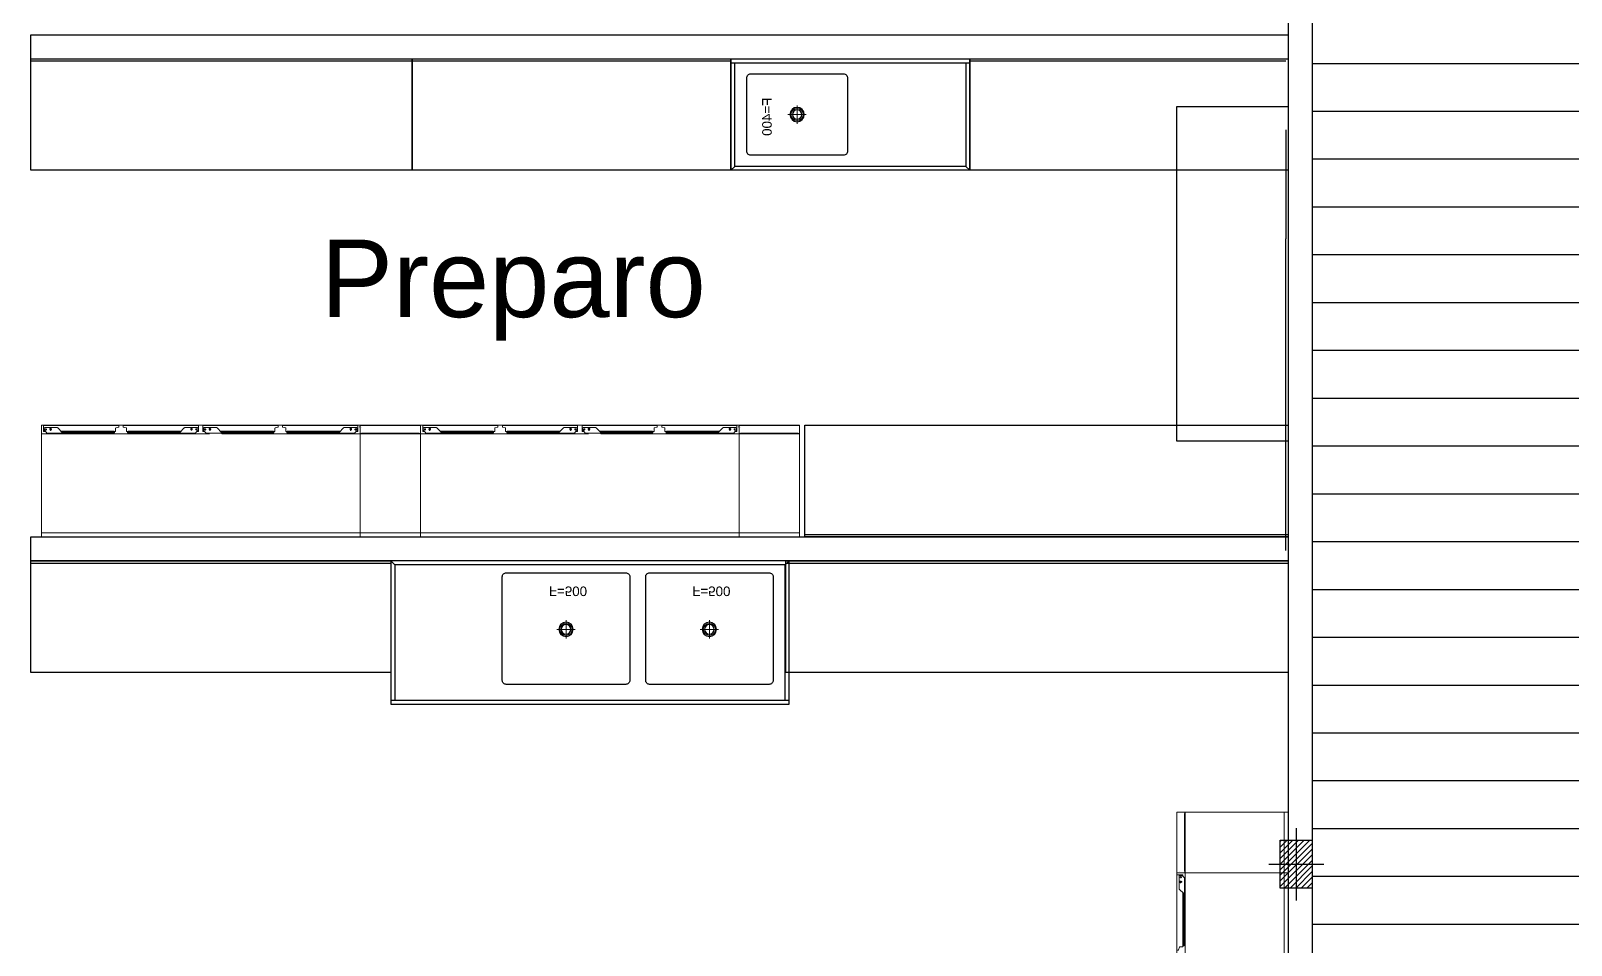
# Model space of a CAD drawing. Extents: x 306 to 2240, y 18 to 779.
# Drawn here: x 681.88 to 691.55, y 336.47 to 342.2 of the extents above; entities that cross this region are included whole.
import ezdxf

# ---------------------------------------------------------------- set-up
doc = ezdxf.new("R2010")
doc.units = 0
doc.header["$MEASUREMENT"] = 0
doc.linetypes.add('HIDDEN', pattern=[9.525, 6.35, -3.175])
for name, color, linetype in [('9-LAYOUT', 8, 'Continuous'), ('Estructura Textura', 1, 'Continuous'), ('MAMPOSTERIA', 6, 'Continuous'), ('Nombre de locales', 3, 'Continuous'), ('PILARES SUBSUELO', 6, 'Continuous'), ('Piso', 1, 'Continuous')]:
    doc.layers.add(name, color=color, linetype=linetype)
doc.styles.add('arial', font='arial.ttf')
doc.styles.add('RX', font='arial.ttf')

# ---------------------------------------------------------------- blocks, each defined once
blk = doc.blocks.new('11')
at = {"layer": '9-LAYOUT', "linetype": 'Continuous', "lineweight": 15}
for p, q in [((152806.5, -39121.8, -25.1), (152160.9, -39121.8, -25.1)), ((152160.9, -41501.8, -25.1), (152160.9, -39121.8, -25.1)), ((152185.9, -41501.8, -25.1), (152185.9, -39121.8, -25.1)), ((152860.9, -39121.8, -25.1), (152811.3, -39121.8, -25.1)), ((152859.5, -39121.8, -25.1), (152859.5, -39500, -25.1)), ((152860.9, -41501.8, -25.1), (152860.9, -39121.8, -25.1)), ((152859.5, -39264.4, -25.1), (152860.4, -39264.4, -25.1)), ((152860.4, -39266.4, -25.1), (152859.5, -39266.4, -25.1)), ((152859.5, -39357.3, -25.1), (152860.4, -39357.3, -25.1)), ((152860.4, -39266.4, -25.1), (152860.4, -39264.4, -25.1)), ((152860.9, -39266.4, -25.1), (152860.4, -39266.4, -25.1)), ((152860.4, -39357.3, -25.1), (152860.4, -39266.4, -25.1)), ((152860.9, -39357.3, -25.1), (152860.4, -39357.3, -25.1)), ((152860.4, -39359.3, -25.1), (152860.4, -39357.3, -25.1)), ((152860.9, -39264.9, -25.1), (152860.9, -39266.4, -25.1)), ((152860.9, -39266.4, -25.1), (152860.9, -39357.3, -25.1)), ((152860.9, -39357.3, -25.1), (152860.9, -39358.8, -25.1)), ((152860.4, -39359.3, -25.1), (152859.5, -39359.3, -25.1)), ((152811.3, -39501.8, -25.1), (152857.7, -39501.8, -25.1)), ((152845.7, -39492.7, -25.1), (152845.7, -39492.8, -25.1)), ((152846.9, -39502.3, -25.1), (152846.9, -39502.3, -25.1)), ((152846.9, -39502.3, -25.1), (152856.4, -39502.3, -25.1)), ((152856.4, -39502.3, -25.1), (152846.9, -39502.3, -25.1)), ((152856.2, -39502.8, -25.1), (152847.2, -39502.8, -25.1)), ((152854.2, -39503.1, -25.1), (152849.2, -39503.1, -25.1)), ((152856.4, -39502.3, -25.1), (152856.4, -39502.3, -25.1)), ((152857.7, -39501.8, -25.1), (152858.5, -39501.8, -25.1)), ((152859.5, -39500.8, -25.1), (152859.5, -39500, -25.1)), ((152808.3, -40501.8, -25.1), (152808.3, -40450.3, -25.1)), ((152808.3, -41501.8, -25.1), (152808.3, -41450.3, -25.1)), ((152160.9, -41501.8, -25.1), (152860.9, -41501.8, -25.1))]:
    blk.add_line(p, q, dxfattribs=at)
at = {"layer": '9-LAYOUT', "linetype": 'HIDDEN', "lineweight": 15, "ltscale": 150}
for p, q in [((152807.3, -39121.8, -25.1), (152806.5, -39121.8, -25.1)), ((152808.3, -39123.6, -25.1), (152808.3, -39122.8, -25.1)), ((152808.3, -39500, -25.1), (152808.3, -39123.6, -25.1)), ((152809.5, -39132.3, -25.1), (152808.3, -39132.3, -25.1)), ((152808.3, -39139.3, -25.1), (152809.5, -39139.3, -25.1)), ((152808.3, -39141.6, -25.1), (152808.5, -39141.6, -25.1)), ((152809.5, -39143.1, -25.1), (152808.3, -39143.1, -25.1)), ((152809.5, -39143.3, -25.1), (152808.3, -39143.3, -25.1)), ((152808.3, -39144.8, -25.1), (152809.5, -39144.8, -25.1)), ((152808.3, -39146.2, -25.1), (152810.5, -39146.2, -25.1)), ((152808.3, -39153.8, -25.1), (152810.5, -39153.8, -25.1)), ((152808.3, -39163.8, -25.1), (152810.5, -39163.8, -25.1)), ((152808.5, -39140.8, -25.1), (152808.5, -39141.6, -25.1)), ((152809.5, -39140.8, -25.1), (152808.5, -39140.8, -25.1)), ((152809.5, -39141.6, -25.1), (152808.5, -39141.6, -25.1)), ((152809.5, -39122.8, -25.1), (152810.3, -39122.8, -25.1)), ((152809.5, -39122.8, -25.1), (152809.5, -39123.6, -25.1)), ((152809.5, -39123.6, -25.1), (152810.3, -39123.6, -25.1)), ((152809.5, -39123.6, -25.1), (152809.5, -39143.8, -25.1)), ((152809.5, -39143.8, -25.1), (152810.3, -39143.8, -25.1)), ((152809.5, -39145.8, -25.1), (152809.5, -39143.8, -25.1)), ((152810.3, -39145.8, -25.1), (152809.5, -39145.8, -25.1)), ((152810.3, -39122.8, -25.1), (152810.3, -39123.6, -25.1)), ((152810.3, -39123.6, -25.1), (152810.3, -39143.8, -25.1)), ((152810.5, -39133.4, -25.1), (152810.3, -39133.4, -25.1)), ((152810.3, -39138.2, -25.1), (152810.5, -39138.2, -25.1)), ((152810.5, -39140.8, -25.1), (152810.3, -39140.8, -25.1)), ((152810.5, -39141.6, -25.1), (152810.3, -39141.6, -25.1)), ((152810.3, -39143.1, -25.1), (152810.5, -39143.1, -25.1)), ((152810.5, -39143.3, -25.1), (152810.3, -39143.3, -25.1)), ((152810.3, -39143.8, -25.1), (152810.3, -39145.8, -25.1)), ((152810.3, -39144.8, -25.1), (152810.5, -39144.8, -25.1)), ((152810.5, -39122.6, -25.1), (152810.5, -39121.8, -25.1)), ((152811.3, -39121.8, -25.1), (152810.5, -39121.8, -25.1)), ((152811.3, -39122.6, -25.1), (152810.5, -39122.6, -25.1)), ((152810.5, -39123.6, -25.1), (152810.5, -39129.8, -25.1)), ((152810.5, -39492.7, -25.1), (152810.5, -39130.9, -25.1)), ((152810.5, -39130.9, -25.1), (152811.5, -39130.9, -25.1)), ((152811.5, -39130.9, -25.1), (152811.5, -39492.7, -25.1)), ((152810.5, -39174.8, -25.1), (152808.3, -39174.8, -25.1)), ((152810.5, -39236.8, -25.1), (152808.3, -39236.8, -25.1)), ((152808.8, -39222.1, -25.1), (152808.7, -39222.1, -25.1)), ((152808.7, -39222.1, -25.1), (152808.7, -39231.6, -25.1)), ((152808.7, -39231.6, -25.1), (152808.8, -39231.6, -25.1)), ((152808.8, -39242.1, -25.1), (152808.7, -39242.1, -25.1)), ((152808.7, -39242.1, -25.1), (152808.7, -39251.6, -25.1)), ((152808.7, -39251.6, -25.1), (152808.8, -39251.6, -25.1)), ((152808.8, -39231.6, -25.1), (152808.8, -39222.1, -25.1)), ((152808.8, -39251.6, -25.1), (152808.8, -39242.1, -25.1)), ((152809.2, -39222.4, -25.1), (152809.2, -39231.3, -25.1)), ((152809.2, -39242.4, -25.1), (152809.2, -39251.3, -25.1)), ((152809.6, -39224.3, -25.1), (152809.6, -39229.3, -25.1)), ((152809.6, -39244.3, -25.1), (152809.6, -39249.3, -25.1)), ((152808.3, -39386.9, -25.1), (152810.5, -39386.9, -25.1)), ((152810.5, -39448.8, -25.1), (152808.3, -39448.8, -25.1)), ((152808.8, -39372.1, -25.1), (152808.7, -39372.1, -25.1)), ((152808.7, -39372.1, -25.1), (152808.7, -39381.6, -25.1)), ((152808.7, -39381.6, -25.1), (152808.8, -39381.6, -25.1)), ((152808.8, -39392.1, -25.1), (152808.7, -39392.1, -25.1)), ((152808.7, -39392.1, -25.1), (152808.7, -39401.6, -25.1)), ((152808.7, -39401.6, -25.1), (152808.8, -39401.6, -25.1)), ((152808.8, -39381.6, -25.1), (152808.8, -39372.1, -25.1)), ((152808.8, -39401.6, -25.1), (152808.8, -39392.1, -25.1)), ((152809.2, -39372.4, -25.1), (152809.2, -39381.3, -25.1)), ((152809.2, -39392.4, -25.1), (152809.2, -39401.3, -25.1)), ((152809.6, -39374.3, -25.1), (152809.6, -39379.3, -25.1)), ((152809.6, -39394.3, -25.1), (152809.6, -39399.3, -25.1)), ((152807, -39501.8, -25.1), (152162.7, -39501.8, -25.1)), ((152807, -39501.8, -25.1), (152807.5, -39501.8, -25.1)), ((152808.3, -39459.8, -25.1), (152810.5, -39459.8, -25.1)), ((152809.4, -39463.9, -25.1), (152808.3, -39463.9, -25.1)), ((152808.3, -39471.8, -25.1), (152809.4, -39471.8, -25.1)), ((152808.3, -39477.4, -25.1), (152810.5, -39477.4, -25.1)), ((152808.3, -39478.8, -25.1), (152809.5, -39478.8, -25.1)), ((152809.5, -39480.3, -25.1), (152808.3, -39480.3, -25.1)), ((152808.3, -39480.5, -25.1), (152809.5, -39480.5, -25.1)), ((152808.5, -39482, -25.1), (152808.3, -39482, -25.1)), ((152809.5, -39484.3, -25.1), (152808.3, -39484.3, -25.1)), ((152808.3, -39491.3, -25.1), (152809.5, -39491.3, -25.1)), ((152808.3, -39500.8, -25.1), (152808.3, -39500, -25.1)), ((152808.3, -39502.6, -25.1), (152808.3, -39503.2, -25.1)), ((152808.3, -39503.2, -25.1), (152808.3, -40053.2, -25.1)), ((152808.3, -39533.8, -25.1), (152811.9, -39533.8, -25.1)), ((152808.5, -39482.8, -25.1), (152808.5, -39482, -25.1)), ((152808.5, -39482, -25.1), (152809.5, -39482, -25.1)), ((152808.5, -39482.8, -25.1), (152809.5, -39482.8, -25.1)), ((152810.5, -39463.8, -25.1), (152809.4, -39463.9, -25.1)), ((152809.4, -39471.8, -25.1), (152809.4, -39463.9, -25.1)), ((152809.4, -39471.8, -25.1), (152810.5, -39471.8, -25.1)), ((152809.5, -39477.8, -25.1), (152810.3, -39477.8, -25.1)), ((152809.5, -39479.8, -25.1), (152809.5, -39477.8, -25.1)), ((152809.5, -39479.8, -25.1), (152809.5, -39500, -25.1)), ((152810.3, -39479.8, -25.1), (152809.5, -39479.8, -25.1)), ((152810.3, -39500, -25.1), (152809.5, -39500, -25.1)), ((152809.5, -39500, -25.1), (152809.5, -39500.8, -25.1)), ((152810.3, -39500.8, -25.1), (152809.5, -39500.8, -25.1)), ((152810.3, -39477.8, -25.1), (152810.3, -39479.8, -25.1)), ((152810.3, -39478.8, -25.1), (152810.5, -39478.8, -25.1)), ((152810.3, -39479.8, -25.1), (152810.3, -39500, -25.1)), ((152810.5, -39480.3, -25.1), (152810.3, -39480.3, -25.1)), ((152810.3, -39480.5, -25.1), (152810.5, -39480.5, -25.1)), ((152810.3, -39482, -25.1), (152810.5, -39482, -25.1)), ((152810.3, -39482.8, -25.1), (152810.5, -39482.8, -25.1)), ((152810.5, -39485.4, -25.1), (152810.3, -39485.4, -25.1)), ((152810.3, -39490.2, -25.1), (152810.5, -39490.2, -25.1)), ((152810.3, -39500, -25.1), (152810.3, -39500.8, -25.1)), ((152811.5, -39492.7, -25.1), (152810.5, -39492.7, -25.1)), ((152810.5, -39493.8, -25.1), (152810.5, -39500, -25.1)), ((152810.5, -39501.8, -25.1), (152810.5, -39501, -25.1)), ((152810.5, -39501, -25.1), (152811.3, -39501, -25.1)), ((152810.5, -39501.8, -25.1), (152811.3, -39501.8, -25.1)), ((152811.9, -39533.8, -25.1), (152811.9, -39634.3, -25.1)), ((152811.9, -39533.8, -25.1), (152813.1, -39533.8, -25.1)), ((152815.2, -39532.9, -25.1), (152827.8, -39520.3, -25.1)), ((152822.5, -39525.6, -25.1), (152822.5, -39515.8, -25.1)), ((152822.5, -39515.8, -25.1), (152823.6, -39515.8, -25.1)), ((152822.5, -39516.7, -25.1), (152822.5, -39516.5, -25.1)), ((152822.5, -39516.9, -25.1), (152822.5, -39516.7, -25.1)), ((152858.7, -39515.8, -25.1), (152823.6, -39515.8, -25.1)), ((152831.4, -39518.8, -25.1), (152841.3, -39518.8, -25.1)), ((152846.3, -39523.8, -25.1), (152846.3, -39601.2, -25.1)), ((152858.7, -39515.8, -25.1), (152858.9, -39515.9, -25.1)), ((152859.5, -39516.6, -25.1), (152859.5, -39516.9, -25.1)), ((152859.5, -39987, -25.1), (152859.5, -39516.9, -25.1)), ((152811.9, -39634.3, -25.1), (152808.3, -39634.3, -25.1)), ((152808.3, -39957.8, -25.1), (152808.3, -39634.3, -25.1)), ((152808.9, -39958.6, -25.1), (152808.9, -39634.3, -25.1)), ((152809.3, -39958.8, -25.1), (152809.3, -39634.3, -25.1)), ((152811.2, -39958.8, -25.1), (152811.2, -39634.3, -25.1)), ((152811.9, -39634.3, -25.1), (152813.2, -39634.3, -25.1)), ((152812.2, -39957.8, -25.1), (152812.2, -39634.3, -25.1)), ((152812.5, -39953.4, -25.1), (152812.5, -39634.3, -25.1)), ((152813.6, -39634.3, -25.1), (152813.6, -39959.1, -25.1)), ((152816.7, -39960.4, -25.1), (152816.7, -39632.9, -25.1)), ((152844.8, -39604.8, -25.1), (152816.8, -39632.8, -25.1)), ((152818.9, -39957.6, -25.1), (152818.9, -39630.7, -25.1)), ((152819.5, -39957.6, -25.1), (152819.5, -39630.1, -25.1)), ((152821, -39628.6, -25.1), (152821, -39959.4, -25.1)), ((152821.2, -39962.5, -25.1), (152821.2, -39628.4, -25.1)), ((152822.5, -39957.8, -25.1), (152822.5, -39627.1, -25.1)), ((152823.3, -39626.3, -25.1), (152823.3, -39957.8, -25.1)), ((152833, -39557, -25.1), (152831.8, -39557, -25.1)), ((152831.8, -39562.1, -25.1), (152833, -39562.1, -25.1)), ((152808.3, -39957.8, -25.1), (152808.9, -39958.6, -25.1)), ((152809.3, -39958.8, -25.1), (152811.2, -39958.8, -25.1)), ((152812.5, -39953.4, -25.1), (152813.6, -39953.4, -25.1)), ((152819.5, -39957.6, -25.1), (152821.2, -39962.5, -25.1)), ((152822.5, -39957.8, -25.1), (152823.3, -39957.8, -25.1)), ((152822.5, -39957.8, -25.1), (152822.5, -39957.9, -25.1)), ((152823.1, -39957.9, -25.1), (152822.5, -39957.9, -25.1)), ((152822.5, -39958.8, -25.1), (152822.5, -39957.9, -25.1)), ((152822.5, -39958.8, -25.1), (152822.5, -39965.8, -25.1)), ((152822.5, -39965.8, -25.1), (152822.5, -39967, -25.1)), ((152823.1, -39957.8, -25.1), (152823.1, -39957.9, -25.1)), ((152823.1, -39957.9, -25.1), (152823.1, -39958, -25.1)), ((152823.3, -39957.8, -25.1), (152823.3, -39958, -25.1)), ((152823.3, -39967.8, -25.1), (152824.5, -39967.8, -25.1)), ((152824.5, -39967.8, -25.1), (152843, -39967.8, -25.1)), ((152844.4, -39968.9, -25.1), (152849.1, -39986.3, -25.1)), ((152849.1, -40017.3, -25.1), (152844.4, -40034.7, -25.1)), ((152849.1, -39986.3, -25.1), (152849.3, -39987.2, -25.1)), ((152849.1, -40017.3, -25.1), (152849.3, -40016.4, -25.1)), ((152850.1, -39987.8, -25.1), (152851, -39987.8, -25.1)), ((152850.1, -40015.8, -25.1), (152851, -40015.8, -25.1)), ((152851, -39987.8, -25.1), (152857.9, -39987.8, -25.1)), ((152857.9, -40015.8, -25.1), (152851, -40015.8, -25.1)), ((152857.9, -39987.8, -25.1), (152858.7, -39987.8, -25.1)), ((152857.9, -40015.8, -25.1), (152858.7, -40015.8, -25.1)), ((152859.5, -40016.6, -25.1), (152859.5, -40486.8, -25.1)), ((152808.9, -40045.1, -25.1), (152808.3, -40045.9, -25.1)), ((152808.3, -40369.4, -25.1), (152808.3, -40045.9, -25.1)), ((152808.3, -41447.2, -25.1), (152808.3, -40056.4, -25.1)), ((152808.9, -40369.4, -25.1), (152808.9, -40045.1, -25.1)), ((152811.2, -40044.9, -25.1), (152809.3, -40044.9, -25.1)), ((152809.3, -40369.4, -25.1), (152809.3, -40044.9, -25.1)), ((152811.2, -40369.4, -25.1), (152811.2, -40044.9, -25.1)), ((152812.2, -40369.4, -25.1), (152812.2, -40045.9, -25.1)), ((152813.6, -40050.2, -25.1), (152812.5, -40050.2, -25.1)), ((152812.5, -40369.4, -25.1), (152812.5, -40050.2, -25.1)), ((152813.6, -40044.5, -25.1), (152813.6, -40369.4, -25.1)), ((152816.7, -40370.8, -25.1), (152816.7, -40043.3, -25.1)), ((152818.9, -40373, -25.1), (152818.9, -40046.1, -25.1)), ((152821.2, -40041.1, -25.1), (152819.5, -40046, -25.1)), ((152819.5, -40373.5, -25.1), (152819.5, -40046, -25.1)), ((152821, -40044.3, -25.1), (152821, -40375, -25.1)), ((152821.2, -40375.3, -25.1), (152821.2, -40041.1, -25.1)), ((152822.5, -40037.8, -25.1), (152822.5, -40036.6, -25.1)), ((152822.5, -40037.8, -25.1), (152822.5, -40044.8, -25.1)), ((152822.5, -40045.7, -25.1), (152822.5, -40044.8, -25.1)), ((152823.1, -40045.7, -25.1), (152822.5, -40045.7, -25.1)), ((152822.5, -40045.7, -25.1), (152822.5, -40045.8, -25.1)), ((152822.5, -40376.5, -25.1), (152822.5, -40045.8, -25.1)), ((152823.3, -40045.8, -25.1), (152822.5, -40045.8, -25.1)), ((152823.1, -40045.6, -25.1), (152823.1, -40045.7, -25.1)), ((152823.1, -40045.7, -25.1), (152823.1, -40045.8, -25.1)), ((152823.3, -40035.8, -25.1), (152824.5, -40035.8, -25.1)), ((152823.3, -40045.6, -25.1), (152823.3, -40045.8, -25.1)), ((152823.3, -40045.8, -25.1), (152823.3, -40377.3, -25.1)), ((152843, -40035.8, -25.1), (152824.5, -40035.8, -25.1)), ((152808.3, -40369.4, -25.1), (152811.9, -40369.4, -25.1)), ((152811.9, -40469.9, -25.1), (152811.9, -40369.4, -25.1)), ((152811.9, -40369.4, -25.1), (152813.2, -40369.4, -25.1)), ((152844.8, -40398.9, -25.1), (152816.8, -40370.8, -25.1)), ((152846.3, -40479.9, -25.1), (152846.3, -40402.4, -25.1)), ((152806.8, -40448.2, -25.1), (152807.1, -40448.2, -25.1)), ((152806.8, -40448.8, -25.1), (152807, -40448.8, -25.1)), ((152806.8, -40449.4, -25.1), (152807, -40449.4, -25.1)), ((152807, -40448.8, -25.1), (152807, -40449.4, -25.1)), ((152807, -40448.8, -25.1), (152807, -40448.8, -25.1)), ((152807, -40449.4, -25.1), (152807, -40448.8, -25.1)), ((152807, -40448.8, -25.1), (152807.5, -40448.8, -25.1)), ((152807, -40448.8, -25.1), (152807, -40448.8, -25.1)), ((152807, -40449.4, -25.1), (152807, -40449.4, -25.1)), ((152807, -40449.4, -25.1), (152807.5, -40449.4, -25.1)), ((152807.1, -40448.2, -25.1), (152807.1, -40448.8, -25.1)), ((152807.1, -40448.8, -25.1), (152807.1, -40448.2, -25.1)), ((152807.1, -40448.2, -25.1), (152807.5, -40448.2, -25.1)), ((152807.1, -40448.2, -25.1), (152807.1, -40448.2, -25.1)), ((152807.5, -40448.8, -25.1), (152807.5, -40448.2, -25.1)), ((152807.5, -40449.4, -25.1), (152807.5, -40448.8, -25.1)), ((152807.7, -40448, -25.1), (152807.7, -40447.2, -25.1)), ((152807.7, -40448, -25.1), (152808.3, -40448, -25.1)), ((152807.7, -40448.8, -25.1), (152808, -40448.8, -25.1)), ((152808.3, -40449.6, -25.1), (152807.7, -40449.6, -25.1)), ((152807.7, -40449.6, -25.1), (152807.7, -40450.3, -25.1)), ((152808, -40448.8, -25.1), (152808, -40448.6, -25.1)), ((152808, -40448.8, -25.1), (152808.2, -40448.8, -25.1)), ((152808.2, -40449.4, -25.1), (152808.2, -40448.3, -25.1)), ((152808.2, -40449.4, -25.1), (152808.2, -40448.8, -25.1)), ((152808.3, -40448, -25.1), (152808.3, -40447.2, -25.1)), ((152808.3, -40449.6, -25.1), (152808.3, -40448, -25.1)), ((152808.3, -40449.6, -25.1), (152808.3, -40450.3, -25.1)), ((152808.3, -40469.9, -25.1), (152811.9, -40469.9, -25.1)), ((152811.9, -40469.9, -25.1), (152813.1, -40469.9, -25.1)), ((152815.2, -40470.7, -25.1), (152827.8, -40483.4, -25.1)), ((152822.5, -40487.8, -25.1), (152822.5, -40478, -25.1)), ((152822.5, -40486.9, -25.1), (152822.5, -40486.8, -25.1)), ((152822.5, -40487.1, -25.1), (152822.5, -40486.9, -25.1)), ((152858.4, -40487.8, -25.1), (152822.5, -40487.8, -25.1)), ((152822.5, -40525.6, -25.1), (152822.5, -40515.8, -25.1)), ((152822.5, -40515.8, -25.1), (152823.6, -40515.8, -25.1)), ((152822.5, -40516.7, -25.1), (152822.5, -40516.5, -25.1)), ((152822.5, -40516.9, -25.1), (152822.5, -40516.7, -25.1)), ((152858.7, -40515.8, -25.1), (152823.6, -40515.8, -25.1)), ((152831.4, -40484.9, -25.1), (152841.3, -40484.9, -25.1)), ((152831.8, -40441.5, -25.1), (152833, -40441.5, -25.1)), ((152833, -40446.6, -25.1), (152831.8, -40446.6, -25.1)), ((152837.2, -40441.5, -25.1), (152837.7, -40441.7, -25.1)), ((152858.7, -40487.8, -25.1), (152858.4, -40487.8, -25.1)), ((152858.9, -40487.8, -25.1), (152858.7, -40487.8, -25.1)), ((152858.7, -40515.8, -25.1), (152858.9, -40515.9, -25.1)), ((152859.5, -40486.8, -25.1), (152859.5, -40487, -25.1)), ((152859.5, -40516.6, -25.1), (152859.5, -40516.9, -25.1)), ((152859.5, -40987, -25.1), (152859.5, -40516.9, -25.1)), ((152808.3, -40533.8, -25.1), (152811.9, -40533.8, -25.1)), ((152811.9, -40533.8, -25.1), (152811.9, -40634.3, -25.1)), ((152811.9, -40533.8, -25.1), (152813.1, -40533.8, -25.1)), ((152815.2, -40532.9, -25.1), (152827.8, -40520.3, -25.1)), ((152844.8, -40604.8, -25.1), (152816.8, -40632.8, -25.1)), ((152831.4, -40518.8, -25.1), (152841.3, -40518.8, -25.1)), ((152833, -40557, -25.1), (152831.8, -40557, -25.1)), ((152831.8, -40562.1, -25.1), (152833, -40562.1, -25.1)), ((152846.3, -40523.8, -25.1), (152846.3, -40601.2, -25.1)), ((152811.9, -40634.3, -25.1), (152808.3, -40634.3, -25.1)), ((152808.3, -40957.8, -25.1), (152808.3, -40634.3, -25.1)), ((152808.9, -40958.6, -25.1), (152808.9, -40634.3, -25.1)), ((152809.3, -40958.8, -25.1), (152809.3, -40634.3, -25.1)), ((152811.2, -40958.8, -25.1), (152811.2, -40634.3, -25.1)), ((152811.9, -40634.3, -25.1), (152813.2, -40634.3, -25.1)), ((152812.2, -40957.8, -25.1), (152812.2, -40634.3, -25.1)), ((152812.5, -40953.4, -25.1), (152812.5, -40634.3, -25.1)), ((152813.6, -40634.3, -25.1), (152813.6, -40959.1, -25.1)), ((152816.7, -40960.4, -25.1), (152816.7, -40632.9, -25.1)), ((152818.9, -40957.6, -25.1), (152818.9, -40630.7, -25.1)), ((152819.5, -40957.6, -25.1), (152819.5, -40630.1, -25.1)), ((152821, -40628.6, -25.1), (152821, -40959.4, -25.1)), ((152821.2, -40962.5, -25.1), (152821.2, -40628.4, -25.1)), ((152822.5, -40957.8, -25.1), (152822.5, -40627.1, -25.1)), ((152823.3, -40626.3, -25.1), (152823.3, -40957.8, -25.1)), ((152808.3, -40957.8, -25.1), (152808.9, -40958.6, -25.1)), ((152809.3, -40958.8, -25.1), (152811.2, -40958.8, -25.1)), ((152812.5, -40953.4, -25.1), (152813.6, -40953.4, -25.1)), ((152819.5, -40957.6, -25.1), (152821.2, -40962.5, -25.1)), ((152822.5, -40957.8, -25.1), (152823.3, -40957.8, -25.1)), ((152822.5, -40957.8, -25.1), (152822.5, -40957.9, -25.1)), ((152823.1, -40957.9, -25.1), (152822.5, -40957.9, -25.1)), ((152822.5, -40958.8, -25.1), (152822.5, -40957.9, -25.1)), ((152822.5, -40958.8, -25.1), (152822.5, -40965.8, -25.1)), ((152822.5, -40965.8, -25.1), (152822.5, -40967, -25.1)), ((152823.1, -40957.8, -25.1), (152823.1, -40957.9, -25.1)), ((152823.1, -40957.9, -25.1), (152823.1, -40958, -25.1)), ((152823.3, -40957.8, -25.1), (152823.3, -40958, -25.1)), ((152823.3, -40967.8, -25.1), (152824.5, -40967.8, -25.1)), ((152824.5, -40967.8, -25.1), (152843, -40967.8, -25.1)), ((152844.4, -40968.9, -25.1), (152849.1, -40986.3, -25.1)), ((152849.1, -40986.3, -25.1), (152849.3, -40987.2, -25.1)), ((152850.1, -40987.8, -25.1), (152851, -40987.8, -25.1)), ((152851, -40987.8, -25.1), (152857.9, -40987.8, -25.1)), ((152857.9, -40987.8, -25.1), (152858.7, -40987.8, -25.1)), ((152808.9, -41045.1, -25.1), (152808.3, -41045.9, -25.1)), ((152808.3, -41369.4, -25.1), (152808.3, -41045.9, -25.1)), ((152808.9, -41369.4, -25.1), (152808.9, -41045.1, -25.1)), ((152811.2, -41044.9, -25.1), (152809.3, -41044.9, -25.1)), ((152809.3, -41369.4, -25.1), (152809.3, -41044.9, -25.1)), ((152811.2, -41369.4, -25.1), (152811.2, -41044.9, -25.1)), ((152812.2, -41369.4, -25.1), (152812.2, -41045.9, -25.1)), ((152813.6, -41050.2, -25.1), (152812.5, -41050.2, -25.1)), ((152812.5, -41369.4, -25.1), (152812.5, -41050.2, -25.1)), ((152813.6, -41044.5, -25.1), (152813.6, -41369.4, -25.1)), ((152816.7, -41370.8, -25.1), (152816.7, -41043.3, -25.1)), ((152818.9, -41373, -25.1), (152818.9, -41046.1, -25.1)), ((152821.2, -41041.1, -25.1), (152819.5, -41046, -25.1)), ((152819.5, -41373.5, -25.1), (152819.5, -41046, -25.1)), ((152821, -41044.3, -25.1), (152821, -41375, -25.1)), ((152821.2, -41375.3, -25.1), (152821.2, -41041.1, -25.1)), ((152822.5, -41037.8, -25.1), (152822.5, -41036.6, -25.1)), ((152822.5, -41037.8, -25.1), (152822.5, -41044.8, -25.1)), ((152822.5, -41045.7, -25.1), (152822.5, -41044.8, -25.1)), ((152823.1, -41045.7, -25.1), (152822.5, -41045.7, -25.1)), ((152822.5, -41045.7, -25.1), (152822.5, -41045.8, -25.1)), ((152822.5, -41376.5, -25.1), (152822.5, -41045.8, -25.1)), ((152823.3, -41045.8, -25.1), (152822.5, -41045.8, -25.1)), ((152823.1, -41045.6, -25.1), (152823.1, -41045.7, -25.1)), ((152823.1, -41045.7, -25.1), (152823.1, -41045.8, -25.1)), ((152823.3, -41035.8, -25.1), (152824.5, -41035.8, -25.1)), ((152823.3, -41045.6, -25.1), (152823.3, -41045.8, -25.1)), ((152823.3, -41045.8, -25.1), (152823.3, -41377.3, -25.1)), ((152843, -41035.8, -25.1), (152824.5, -41035.8, -25.1)), ((152849.1, -41017.3, -25.1), (152844.4, -41034.7, -25.1)), ((152849.1, -41017.3, -25.1), (152849.3, -41016.4, -25.1)), ((152850.1, -41015.8, -25.1), (152851, -41015.8, -25.1)), ((152857.9, -41015.8, -25.1), (152851, -41015.8, -25.1)), ((152857.9, -41015.8, -25.1), (152858.7, -41015.8, -25.1)), ((152859.5, -41016.6, -25.1), (152859.5, -41486.8, -25.1)), ((152808.3, -41369.4, -25.1), (152811.9, -41369.4, -25.1)), ((152811.9, -41469.9, -25.1), (152811.9, -41369.4, -25.1)), ((152811.9, -41369.4, -25.1), (152813.2, -41369.4, -25.1)), ((152844.8, -41398.9, -25.1), (152816.8, -41370.8, -25.1)), ((152806.8, -41448.2, -25.1), (152807.1, -41448.2, -25.1)), ((152806.8, -41448.8, -25.1), (152807, -41448.8, -25.1)), ((152806.8, -41449.4, -25.1), (152807, -41449.4, -25.1)), ((152807, -41448.8, -25.1), (152807, -41449.4, -25.1)), ((152807, -41448.8, -25.1), (152807, -41448.8, -25.1)), ((152807, -41449.4, -25.1), (152807, -41448.8, -25.1)), ((152807, -41448.8, -25.1), (152807.5, -41448.8, -25.1)), ((152807, -41448.8, -25.1), (152807, -41448.8, -25.1)), ((152807, -41449.4, -25.1), (152807, -41449.4, -25.1)), ((152807, -41449.4, -25.1), (152807.5, -41449.4, -25.1)), ((152807.1, -41448.2, -25.1), (152807.1, -41448.8, -25.1)), ((152807.1, -41448.8, -25.1), (152807.1, -41448.2, -25.1)), ((152807.1, -41448.2, -25.1), (152807.5, -41448.2, -25.1)), ((152807.1, -41448.2, -25.1), (152807.1, -41448.2, -25.1)), ((152807.5, -41448.8, -25.1), (152807.5, -41448.2, -25.1)), ((152807.5, -41449.4, -25.1), (152807.5, -41448.8, -25.1)), ((152807.7, -41448, -25.1), (152807.7, -41447.2, -25.1)), ((152807.7, -41448, -25.1), (152808.3, -41448, -25.1)), ((152807.7, -41448.8, -25.1), (152808, -41448.8, -25.1)), ((152808.3, -41449.6, -25.1), (152807.7, -41449.6, -25.1)), ((152807.7, -41449.6, -25.1), (152807.7, -41450.3, -25.1)), ((152808, -41448.8, -25.1), (152808, -41448.6, -25.1)), ((152808, -41448.8, -25.1), (152808.2, -41448.8, -25.1)), ((152808.2, -41449.4, -25.1), (152808.2, -41448.3, -25.1)), ((152808.2, -41449.4, -25.1), (152808.2, -41448.8, -25.1)), ((152808.3, -41448, -25.1), (152808.3, -41447.2, -25.1)), ((152808.3, -41449.6, -25.1), (152808.3, -41448, -25.1)), ((152808.3, -41449.6, -25.1), (152808.3, -41450.3, -25.1)), ((152808.3, -41469.9, -25.1), (152811.9, -41469.9, -25.1)), ((152811.9, -41469.9, -25.1), (152813.1, -41469.9, -25.1)), ((152815.2, -41470.7, -25.1), (152827.8, -41483.4, -25.1)), ((152822.5, -41487.8, -25.1), (152822.5, -41478, -25.1)), ((152831.4, -41484.9, -25.1), (152841.3, -41484.9, -25.1)), ((152831.8, -41441.5, -25.1), (152833, -41441.5, -25.1)), ((152833, -41446.6, -25.1), (152831.8, -41446.6, -25.1)), ((152837.2, -41441.5, -25.1), (152837.7, -41441.7, -25.1)), ((152846.3, -41479.9, -25.1), (152846.3, -41402.4, -25.1)), ((152822.5, -41486.9, -25.1), (152822.5, -41486.8, -25.1)), ((152822.5, -41487.1, -25.1), (152822.5, -41486.9, -25.1)), ((152858.4, -41487.8, -25.1), (152822.5, -41487.8, -25.1)), ((152858.7, -41487.8, -25.1), (152858.4, -41487.8, -25.1)), ((152858.9, -41487.8, -25.1), (152858.7, -41487.8, -25.1)), ((152859.5, -41486.8, -25.1), (152859.5, -41487, -25.1))]:
    blk.add_line(p, q, dxfattribs=at)
at = {"layer": '9-LAYOUT', "linetype": 'HIDDEN', "lineweight": 15, "ltscale": 150, "elevation": -25.1, "flags": 128}
for points in [[(152808.5, -39141.6), (152808.3, -39141.6), (152808.3, -39141.6)], [(152808.3, -39482), (152808.3, -39482), (152808.5, -39482)], [(152837.8, -39557.2), (152837.8, -39557.2), (152837.2, -39557.1)], [(152837.4, -39562.1), (152837.8, -39562), (152838, -39561.9)], [(152838, -40446.3), (152837.8, -40446.4), (152837.4, -40446.5)], [(152837.8, -40557.2), (152837.8, -40557.2), (152837.2, -40557.1)], [(152837.4, -40562.1), (152837.8, -40562), (152838, -40561.9)], [(152838, -41446.3), (152837.8, -41446.4), (152837.4, -41446.5)]]:
    blk.add_lwpolyline(points, dxfattribs=at)
at = {"layer": '9-LAYOUT', "linetype": 'HIDDEN', "lineweight": 15, "ltscale": 150}
for centre, radius in [((152835.1, -39529.6, -25.1), 3.9), ((152835.1, -39529.6, -25.1), 3.85), ((152837.3, -39559.6, -25.1), 5), ((152837.3, -39559.6, -25.1), 2.5), ((152837.3, -39559.6, -25.1), 2.38), ((152835.1, -40474.1, -25.1), 3.9), ((152835.1, -40474.1, -25.1), 3.85), ((152837.3, -40444, -25.1), 5), ((152837.3, -40444, -25.1), 2.5), ((152837.3, -40444, -25.1), 2.38), ((152835.1, -40529.6, -25.1), 3.9), ((152835.1, -40529.6, -25.1), 3.85), ((152837.3, -40559.6, -25.1), 5), ((152837.3, -40559.6, -25.1), 2.5), ((152837.3, -40559.6, -25.1), 2.38), ((152835.1, -41474.1, -25.1), 3.9), ((152835.1, -41474.1, -25.1), 3.85), ((152837.3, -41444, -25.1), 5), ((152837.3, -41444, -25.1), 2.5), ((152837.3, -41444, -25.1), 2.38)]:
    blk.add_circle(centre, radius, dxfattribs=at)
for centre, radius, start, end in [((152808.5, -39140.6, -25.1), 0.2, 180, 270), ((152810.3, -39122.6, -25.1), 1, 280.865, 349.135), ((152811.5, -39129.8, -25.1), 1, 180, 270), ((152808.7, -39222.5, -25.1), 0.45, 90, 180), ((152808.7, -39231.1, -25.1), 0.45, 180, 270), ((152808.7, -39242.5, -25.1), 0.45, 90, 180), ((152808.7, -39251.1, -25.1), 0.45, 180, 270), ((152808.8, -39222.5, -25.1), 0.45, 21.72672, 90), ((152808.8, -39231.1, -25.1), 0.45, 270, 338.27328), ((152808.8, -39242.5, -25.1), 0.45, 21.72672, 90), ((152808.8, -39251.1, -25.1), 0.45, 270, 338.27328), ((152804.3, -39224.3, -25.1), 5.31, 0, 21.72672), ((152804.3, -39229.3, -25.1), 5.31, 338.27328, 0), ((152804.3, -39244.3, -25.1), 5.31, 0, 21.72672), ((152804.3, -39249.3, -25.1), 5.31, 338.27328, 0), ((152808.7, -39372.5, -25.1), 0.45, 90, 180), ((152808.7, -39381.1, -25.1), 0.45, 180, 270), ((152808.7, -39392.5, -25.1), 0.45, 90, 180), ((152808.7, -39401.1, -25.1), 0.45, 180, 270), ((152808.8, -39372.5, -25.1), 0.45, 21.72672, 90), ((152808.8, -39381.1, -25.1), 0.45, 270, 338.27328), ((152808.8, -39392.5, -25.1), 0.45, 21.72672, 90), ((152808.8, -39401.1, -25.1), 0.45, 270, 338.27328), ((152804.3, -39374.3, -25.1), 5.31, 0, 21.72672), ((152804.3, -39379.3, -25.1), 5.31, 338.27328, 0), ((152804.3, -39394.3, -25.1), 5.31, 0, 21.72672), ((152804.3, -39399.3, -25.1), 5.31, 338.27328, 0), ((152808.5, -39483, -25.1), 0.2, 90, 180), ((152811.5, -39493.8, -25.1), 1, 90, 180), ((152810.3, -39501, -25.1), 1, 10.865, 79.135), ((152813.1, -39530.8, -25.1), 3, 270, 315), ((152831.4, -39523.8, -25.1), 5, 90, 135), ((152841.3, -39523.8, -25.1), 5, 0, 90), ((152813.2, -39629.3, -25.1), 5, 270, 315), ((152831.8, -39559.6, -25.1), 2.55, 90, 270), ((152841.3, -39601.2, -25.1), 5, 315, 0), ((152809.3, -39958.3, -25.1), 0.5, 216.8715, 270.00482), ((152809.3, -39958.3, -25.1), 0.5, 216.8715, 270), ((152811.2, -39957.8, -25.1), 1, 270.00482, 0), ((152811.2, -39957.8, -25.1), 1, 270, 0), ((152812.5, -39953.7, -25.1), 0.3, 90, 180), ((152815.4, -39959.1, -25.1), 1.8, 180, 316.94202), ((152800.5, -39945.2, -25.1), 22.2, 316.94202, 326.16912), ((152819.2, -39957.7, -25.1), 0.3, 19.49648, 146.16912), ((152823.1, -39961.8, -25.1), 2, 199.49648, 252.31395), ((152823.3, -39958.8, -25.1), 0.8, 90, 180), ((152823.3, -39967, -25.1), 0.8, 180, 270), ((152843, -39969.3, -25.1), 1.5, 15, 90), ((152850.1, -39987, -25.1), 0.8, 195, 270), ((152850.1, -40016.6, -25.1), 0.8, 90, 165), ((152858.7, -39987, -25.1), 0.8, 270, 0), ((152858.7, -40016.6, -25.1), 0.8, 0, 90), ((152809.3, -40045.4, -25.1), 0.5, 90, 143.1285), ((152809.3, -40045.4, -25.1), 0.5, 89.99518, 143.1285), ((152811.2, -40045.9, -25.1), 1, 0, 90), ((152811.2, -40045.9, -25.1), 1, 0, 89.99518), ((152812.5, -40049.9, -25.1), 0.3, 180, 270), ((152815.4, -40044.5, -25.1), 1.8, 43.05798, 180), ((152815.4, -40044.5, -25.1), 1.8, 43.05798, 182.64522), ((152800.5, -40058.4, -25.1), 22.2, 33.83088, 43.05798), ((152819.2, -40045.9, -25.1), 0.3, 213.83088, 340.50352), ((152823.1, -40041.8, -25.1), 2, 107.68605, 160.50352), ((152823.3, -40036.6, -25.1), 0.8, 90, 180), ((152823.3, -40044.8, -25.1), 0.8, 180, 270), ((152843, -40034.3, -25.1), 1.5, 270, 345), ((152813.2, -40374.4, -25.1), 5, 45, 90), ((152841.3, -40402.4, -25.1), 5, 0, 45), ((152807.7, -40448.2, -25.1), 1, 103.90007, 169.59287), ((152807.7, -40449.4, -25.1), 0.9, 191.57865, 258.42135), ((152813.1, -40472.9, -25.1), 3, 45, 90), ((152831.4, -40479.9, -25.1), 5, 225, 270), ((152831.8, -40444.1, -25.1), 2.55, 90, 270), ((152841.3, -40479.9, -25.1), 5, 270, 0), ((152813.1, -40530.8, -25.1), 3, 270, 315), ((152831.4, -40523.8, -25.1), 5, 90, 135), ((152831.8, -40559.6, -25.1), 2.55, 90, 270), ((152841.3, -40523.8, -25.1), 5, 0, 90), ((152841.3, -40601.2, -25.1), 5, 315, 0), ((152813.2, -40629.3, -25.1), 5, 270, 315), ((152809.3, -40958.3, -25.1), 0.5, 216.8715, 270.00482), ((152809.3, -40958.3, -25.1), 0.5, 216.8715, 270), ((152811.2, -40957.8, -25.1), 1, 270.00482, 0), ((152811.2, -40957.8, -25.1), 1, 270, 0), ((152812.5, -40953.7, -25.1), 0.3, 90, 180), ((152815.4, -40959.1, -25.1), 1.8, 180, 316.94202), ((152800.5, -40945.2, -25.1), 22.2, 316.94202, 326.16912), ((152819.2, -40957.7, -25.1), 0.3, 19.49648, 146.16912), ((152823.1, -40961.8, -25.1), 2, 199.49648, 252.31395), ((152823.3, -40958.8, -25.1), 0.8, 90, 180), ((152823.3, -40967, -25.1), 0.8, 180, 270), ((152843, -40969.3, -25.1), 1.5, 15, 90), ((152850.1, -40987, -25.1), 0.8, 195, 270), ((152858.7, -40987, -25.1), 0.8, 270, 0), ((152809.3, -41045.4, -25.1), 0.5, 90, 143.1285), ((152809.3, -41045.4, -25.1), 0.5, 89.99518, 143.1285), ((152811.2, -41045.9, -25.1), 1, 0, 90), ((152811.2, -41045.9, -25.1), 1, 0, 89.99518), ((152812.5, -41049.9, -25.1), 0.3, 180, 270), ((152815.4, -41044.5, -25.1), 1.8, 43.05798, 180), ((152815.4, -41044.5, -25.1), 1.8, 43.05798, 182.64522), ((152800.5, -41058.4, -25.1), 22.2, 33.83088, 43.05798), ((152819.2, -41045.9, -25.1), 0.3, 213.83088, 340.50352), ((152823.1, -41041.8, -25.1), 2, 107.68605, 160.50352), ((152823.3, -41036.6, -25.1), 0.8, 90, 180), ((152823.3, -41044.8, -25.1), 0.8, 180, 270), ((152843, -41034.3, -25.1), 1.5, 270, 345), ((152850.1, -41016.6, -25.1), 0.8, 90, 165), ((152858.7, -41016.6, -25.1), 0.8, 0, 90), ((152813.2, -41374.4, -25.1), 5, 45, 90), ((152807.7, -41448.2, -25.1), 1, 103.90007, 169.59287), ((152807.7, -41449.4, -25.1), 0.9, 191.57865, 258.42135), ((152813.1, -41472.9, -25.1), 3, 45, 90), ((152831.4, -41479.9, -25.1), 5, 225, 270), ((152831.8, -41444.1, -25.1), 2.55, 90, 270), ((152841.3, -41479.9, -25.1), 5, 270, 0), ((152841.3, -41402.4, -25.1), 5, 0, 45)]:
    blk.add_arc(centre, radius, start, end, dxfattribs=at)
at = {"layer": '9-LAYOUT', "linetype": 'Continuous', "lineweight": 15}
for centre, radius, start, end in [((152860.4, -39264.9, -25.1), 0.5, 0, 90), ((152860.4, -39358.8, -25.1), 0.5, 270, 0), ((152847.4, -39502.3, -25.1), 0.45, 90, 180), ((152847.4, -39502.3, -25.1), 0.45, 180, 248.27328), ((152849.2, -39497.8, -25.1), 5.31, 248.27328, 270), ((152854.2, -39497.8, -25.1), 5.31, 270, 291.72672), ((152856, -39502.3, -25.1), 0.45, 0, 90), ((152856, -39502.3, -25.1), 0.45, 291.72672, 0)]:
    blk.add_arc(centre, radius, start, end, dxfattribs=at)
at = {"layer": '9-LAYOUT', "linetype": 'HIDDEN', "lineweight": 15, "ltscale": 150}
for points, knots in [([(152808.3, -39122.8, -25.1), (152808.3, -39122.7, -25.1), (152808.3, -39122.4, -25.1), (152808, -39122.1, -25.1), (152807.7, -39121.9, -25.1), (152807.4, -39121.8, -25.1), (152807.3, -39121.8, -25.1)], [0, 0, 0, 0, 0.250057, 0.500027, 0.749992, 1, 1, 1, 1]), ([(152810.5, -39121.8, -25.1), (152810.4, -39121.8, -25.1), (152810.1, -39121.9, -25.1), (152809.8, -39122.1, -25.1), (152809.5, -39122.4, -25.1), (152809.5, -39122.7, -25.1), (152809.5, -39122.8, -25.1)], [0, 0, 0, 0, 0.250007, 0.499986, 0.749945, 1, 1, 1, 1]), ([(152810.5, -39122.6, -25.1), (152810.5, -39122.6, -25.1), (152810.4, -39122.6, -25.1), (152810.4, -39122.7, -25.1), (152810.3, -39122.8, -25.1), (152810.3, -39122.8, -25.1), (152810.3, -39122.8, -25.1)], [0, 0, 0, 0, 0.249989, 0.499811, 0.75003, 1, 1, 1, 1]), ([(152811.3, -39122.8, -25.1), (152811.3, -39122.7, -25.1), (152811.3, -39122.4, -25.1), (152811.3, -39122.1, -25.1), (152811.3, -39121.9, -25.1), (152811.3, -39121.8, -25.1), (152811.3, -39121.8, -25.1)], [0, 0, 0, 0, 0.250058, 0.500016, 0.749994, 1, 1, 1, 1]), ([(152807.3, -39501.8, -25.1), (152807.4, -39501.8, -25.1), (152807.7, -39501.8, -25.1), (152808, -39501.6, -25.1), (152808.3, -39501.2, -25.1), (152808.3, -39501, -25.1), (152808.3, -39500.8, -25.1)], [0, 0, 0, 0, 0.250008, 0.500001, 0.750011, 1, 1, 1, 1]), ([(152808.3, -39502.6, -25.1), (152808.3, -39502.5, -25.1), (152808.3, -39502.3, -25.1), (152808.1, -39502, -25.1), (152807.8, -39501.9, -25.1), (152807.6, -39501.8, -25.1), (152807.5, -39501.8, -25.1)], [0, 0, 0, 0, 0.2500311, 0.5000178, 0.7500111, 1, 1, 1, 1]), ([(152809.5, -39500.8, -25.1), (152809.5, -39501, -25.1), (152809.5, -39501.2, -25.1), (152809.8, -39501.6, -25.1), (152810.1, -39501.8, -25.1), (152810.4, -39501.8, -25.1), (152810.5, -39501.8, -25.1)], [0, 0, 0, 0, 0.249988, 0.499985, 0.749993, 1, 1, 1, 1]), ([(152810.3, -39500.8, -25.1), (152810.3, -39500.9, -25.1), (152810.3, -39500.9, -25.1), (152810.4, -39501, -25.1), (152810.4, -39501, -25.1), (152810.5, -39501, -25.1), (152810.5, -39501, -25.1)], [0, 0, 0, 0, 0.250006, 0.499943, 0.750013, 1, 1, 1, 1]), ([(152811.3, -39501.8, -25.1), (152811.3, -39501.8, -25.1), (152811.3, -39501.8, -25.1), (152811.3, -39501.6, -25.1), (152811.3, -39501.2, -25.1), (152811.3, -39501, -25.1), (152811.3, -39500.8, -25.1)], [0, 0, 0, 0, 0.2500057, 0.5000128, 0.7500093, 1, 1, 1, 1]), ([(152858.9, -39515.9, -25.1), (152859, -39515.9, -25.1), (152859.2, -39516, -25.1), (152859.3, -39516.2, -25.1), (152859.4, -39516.4, -25.1), (152859.5, -39516.5, -25.1), (152859.5, -39516.6, -25.1)], [0, 0, 0, 0, 0.2499863, 0.4999994, 0.7499932, 1, 1, 1, 1]), ([(152806.8, -40448, -25.1), (152806.8, -40448.1, -25.1), (152806.8, -40448.3, -25.1), (152806.8, -40448.6, -25.1), (152806.8, -40448.8, -25.1), (152806.8, -40448.8, -25.1), (152806.8, -40448.8, -25.1)], [0, 0, 0, 0, 0.2499835, 0.4999694, 0.7499885, 1, 1, 1, 1]), ([(152806.8, -40448.8, -25.1), (152806.8, -40448.8, -25.1), (152806.8, -40448.9, -25.1), (152806.8, -40449, -25.1), (152806.8, -40449.3, -25.1), (152806.8, -40449.5, -25.1), (152806.8, -40449.6, -25.1)], [0, 0, 0, 0, 0.250005, 0.500026, 0.750014, 1, 1, 1, 1]), ([(152808.3, -40447.2, -25.1), (152808.3, -40447.2, -25.1), (152808.3, -40447.2, -25.1), (152808.1, -40447.2, -25.1), (152807.8, -40447.2, -25.1), (152807.6, -40447.2, -25.1), (152807.5, -40447.2, -25.1)], [0, 0, 0, 0, 0.250006, 0.500012, 0.750017, 1, 1, 1, 1]), ([(152807.5, -40448.8, -25.1), (152807.6, -40448.8, -25.1), (152807.8, -40448.8, -25.1), (152808.1, -40448.6, -25.1), (152808.3, -40448.3, -25.1), (152808.3, -40448.1, -25.1), (152808.3, -40448, -25.1)], [0, 0, 0, 0, 0.249994, 0.500019, 0.750011, 1, 1, 1, 1]), ([(152807.5, -40448.2, -25.1), (152807.5, -40448.2, -25.1), (152807.6, -40448.2, -25.1), (152807.6, -40448.2, -25.1), (152807.7, -40448.1, -25.1), (152807.7, -40448.1, -25.1), (152807.7, -40448, -25.1)], [0, 0, 0, 0, 0.249987, 0.500057, 0.749994, 1, 1, 1, 1]), ([(152808.3, -40449.6, -25.1), (152808.3, -40449.5, -25.1), (152808.3, -40449.3, -25.1), (152808.1, -40449, -25.1), (152807.8, -40448.9, -25.1), (152807.6, -40448.8, -25.1), (152807.5, -40448.8, -25.1)], [0, 0, 0, 0, 0.249992, 0.499986, 0.750013, 1, 1, 1, 1]), ([(152807.7, -40449.6, -25.1), (152807.7, -40449.6, -25.1), (152807.7, -40449.6, -25.1), (152807.6, -40449.5, -25.1), (152807.6, -40449.4, -25.1), (152807.5, -40449.4, -25.1), (152807.5, -40449.4, -25.1)], [0, 0, 0, 0, 0.250006, 0.499943, 0.750013, 1, 1, 1, 1]), ([(152807.5, -40450.3, -25.1), (152807.6, -40450.3, -25.1), (152807.8, -40450.3, -25.1), (152808.1, -40450.3, -25.1), (152808.3, -40450.3, -25.1), (152808.3, -40450.3, -25.1), (152808.3, -40450.3, -25.1)], [0, 0, 0, 0, 0.249983, 0.499988, 0.749994, 1, 1, 1, 1]), ([(152859.5, -40487, -25.1), (152859.5, -40487.1, -25.1), (152859.4, -40487.3, -25.1), (152859.3, -40487.5, -25.1), (152859.2, -40487.7, -25.1), (152859, -40487.8, -25.1), (152858.9, -40487.8, -25.1)], [0, 0, 0, 0, 0.249992, 0.500027, 0.750029, 1, 1, 1, 1]), ([(152858.9, -40515.9, -25.1), (152859, -40515.9, -25.1), (152859.2, -40516, -25.1), (152859.3, -40516.2, -25.1), (152859.4, -40516.4, -25.1), (152859.5, -40516.5, -25.1), (152859.5, -40516.6, -25.1)], [0, 0, 0, 0, 0.2499863, 0.4999994, 0.7499932, 1, 1, 1, 1]), ([(152806.8, -41448, -25.1), (152806.8, -41448.1, -25.1), (152806.8, -41448.3, -25.1), (152806.8, -41448.6, -25.1), (152806.8, -41448.8, -25.1), (152806.8, -41448.8, -25.1), (152806.8, -41448.8, -25.1)], [0, 0, 0, 0, 0.2499835, 0.4999694, 0.7499885, 1, 1, 1, 1]), ([(152806.8, -41448.8, -25.1), (152806.8, -41448.8, -25.1), (152806.8, -41448.9, -25.1), (152806.8, -41449, -25.1), (152806.8, -41449.3, -25.1), (152806.8, -41449.5, -25.1), (152806.8, -41449.6, -25.1)], [0, 0, 0, 0, 0.250005, 0.500026, 0.750014, 1, 1, 1, 1]), ([(152808.3, -41447.2, -25.1), (152808.3, -41447.2, -25.1), (152808.3, -41447.2, -25.1), (152808.1, -41447.2, -25.1), (152807.8, -41447.2, -25.1), (152807.6, -41447.2, -25.1), (152807.5, -41447.2, -25.1)], [0, 0, 0, 0, 0.250006, 0.500012, 0.750017, 1, 1, 1, 1]), ([(152807.5, -41448.8, -25.1), (152807.6, -41448.8, -25.1), (152807.8, -41448.8, -25.1), (152808.1, -41448.6, -25.1), (152808.3, -41448.3, -25.1), (152808.3, -41448.1, -25.1), (152808.3, -41448, -25.1)], [0, 0, 0, 0, 0.249994, 0.500019, 0.750011, 1, 1, 1, 1]), ([(152807.5, -41448.2, -25.1), (152807.5, -41448.2, -25.1), (152807.6, -41448.2, -25.1), (152807.6, -41448.2, -25.1), (152807.7, -41448.1, -25.1), (152807.7, -41448.1, -25.1), (152807.7, -41448, -25.1)], [0, 0, 0, 0, 0.249987, 0.500057, 0.749994, 1, 1, 1, 1]), ([(152808.3, -41449.6, -25.1), (152808.3, -41449.5, -25.1), (152808.3, -41449.3, -25.1), (152808.1, -41449, -25.1), (152807.8, -41448.9, -25.1), (152807.6, -41448.8, -25.1), (152807.5, -41448.8, -25.1)], [0, 0, 0, 0, 0.249992, 0.499986, 0.750013, 1, 1, 1, 1]), ([(152807.7, -41449.6, -25.1), (152807.7, -41449.6, -25.1), (152807.7, -41449.6, -25.1), (152807.6, -41449.5, -25.1), (152807.6, -41449.4, -25.1), (152807.5, -41449.4, -25.1), (152807.5, -41449.4, -25.1)], [0, 0, 0, 0, 0.250006, 0.499943, 0.750013, 1, 1, 1, 1]), ([(152807.5, -41450.3, -25.1), (152807.6, -41450.3, -25.1), (152807.8, -41450.3, -25.1), (152808.1, -41450.3, -25.1), (152808.3, -41450.3, -25.1), (152808.3, -41450.3, -25.1), (152808.3, -41450.3, -25.1)], [0, 0, 0, 0, 0.249983, 0.499988, 0.749994, 1, 1, 1, 1]), ([(152859.5, -41487, -25.1), (152859.5, -41487.1, -25.1), (152859.4, -41487.3, -25.1), (152859.3, -41487.5, -25.1), (152859.2, -41487.7, -25.1), (152859, -41487.8, -25.1), (152858.9, -41487.8, -25.1)], [0, 0, 0, 0, 0.249992, 0.500027, 0.750029, 1, 1, 1, 1])]:
    blk.add_open_spline(points, degree=3, knots=knots, dxfattribs=at)
at = {"layer": '9-LAYOUT', "linetype": 'Continuous', "lineweight": 15}
blk.add_open_spline([(152858.5, -39501.8, -25.1), (152858.6, -39501.8, -25.1), (152858.9, -39501.8, -25.1), (152859.2, -39501.6, -25.1), (152859.5, -39501.2, -25.1), (152859.5, -39501, -25.1), (152859.5, -39500.8, -25.1)], degree=3, knots=[0, 0, 0, 0, 0.24999, 0.5, 0.75001, 1, 1, 1, 1], dxfattribs=at)
blk = doc.blocks.new('1 - pronto')
at = {"layer": '9-LAYOUT'}
for p, q in [((141350.4, -52662.4), (141350.4, -54162.4)), ((142000.4, -52687.4), (141350.4, -52687.4)), ((142000.4, -52687.4), (142025.4, -52662.4)), ((142000.4, -54137.4), (142000.4, -52687.4)), ((141350.4, -54137.4), (142000.4, -54137.4)), ((142000.4, -54137.4), (142025.4, -54162.4))]:
    blk.add_line(p, q, dxfattribs=at)
at = {"layer": '9-LAYOUT', "color": 2, "lineweight": 5}
for p, q in [((141617.8, -53078.9), (141733, -53078.9)), ((141675.4, -53136.5), (141675.4, -53021.3))]:
    blk.add_line(p, q, dxfattribs=at)
at = {"layer": '9-LAYOUT'}
blk.add_lwpolyline([(142025.4, -54162.4), (142025.4, -52662.4), (141325.4, -52662.4), (141325.4, -54162.4)], close=True, dxfattribs=at)
blk.add_lwpolyline([(141930.4, -53370.4), (141930.4, -52787.4, 0.414214), (141905.4, -52762.4), (141445.4, -52762.4, 0.414214), (141420.4, -52787.4), (141420.4, -53370.4, 0.414214), (141445.4, -53395.4), (141905.4, -53395.4, 0.414214)], format="xyb", close=True, dxfattribs=at)
for radius in [45, 30]:
    blk.add_circle((141675.4, -53078.9), radius, dxfattribs=at)
at = {"layer": '9-LAYOUT', "color": 2, "lineweight": 5}
blk.add_circle((141675.4, -53078.9), 38.4, dxfattribs=at)
at = {"layer": '9-LAYOUT', "color": 2, "insert": (141484.4, -52859.5), "char_height": 60, "attachment_point": 1, "style": 'RX'}
blk.add_mtext_dynamic_manual_height_columns('\\pi85.005;F=400', width=399.122, gutter_width=375, heights=[0], dxfattribs=at)
blk = doc.blocks.new('1 - COZINHA')
at = {"layer": '9-LAYOUT'}
for p, q in [((151259.2, -34242.1), (153759.2, -34242.1)), ((151284.2, -35092.1), (151284.2, -34242.1)), ((153734.2, -34242.1), (153734.2, -35092.1)), ((151284.2, -35092.1), (151259.2, -35117.1)), ((153734.2, -35092.1), (151284.2, -35092.1)), ((153734.2, -35092.1), (153759.2, -35117.1))]:
    blk.add_line(p, q, dxfattribs=at)
at = {"layer": '9-LAYOUT', "color": 2, "lineweight": 5}
for p, q in [((152416.8, -34687.1), (152301.6, -34687.1)), ((152359.2, -34744.7), (152359.2, -34629.5)), ((153316.8, -34687.1), (153201.6, -34687.1)), ((153259.2, -34744.7), (153259.2, -34629.5))]:
    blk.add_line(p, q, dxfattribs=at)
at = {"layer": '9-LAYOUT'}
blk.add_lwpolyline([(153759.2, -35117.1), (151259.2, -35117.1), (151259.2, -34217.1), (153759.2, -34217.1)], close=True, dxfattribs=at)
for points in [[(152734.2, -34342.1), (151984.2, -34342.1, 0.414214), (151959.2, -34367.1), (151959.2, -35017.1, 0.414214), (151984.2, -35042.1), (152734.2, -35042.1, 0.414214), (152759.2, -35017.1), (152759.2, -34367.1, 0.414214)], [(153634.2, -34342.1), (152884.2, -34342.1, 0.414214), (152859.2, -34367.1), (152859.2, -35017.1, 0.414214), (152884.2, -35042.1), (153634.2, -35042.1, 0.414214), (153659.2, -35017.1), (153659.2, -34367.1, 0.414214)]]:
    blk.add_lwpolyline(points, format="xyb", close=True, dxfattribs=at)
for centre, radius in [((152359.2, -34687.1), 45), ((152359.2, -34687.1), 30), ((153259.2, -34687.1), 45), ((153259.2, -34687.1), 30)]:
    blk.add_circle(centre, radius, dxfattribs=at)
at = {"layer": '9-LAYOUT', "color": 2, "lineweight": 5}
for centre in [(152359.2, -34687.1), (153259.2, -34687.1)]:
    blk.add_circle(centre, 38.4, dxfattribs=at)
at = {"layer": '9-LAYOUT', "color": 2, "char_height": 60, "attachment_point": 1, "style": 'RX'}
for insert in [(152166.4, -34896), (153066.4, -34896)]:
    blk.add_mtext_dynamic_manual_height_columns('\\pi85.005;F=500', width=399.122, gutter_width=375, heights=[0], dxfattribs=dict(at, insert=insert))

msp = doc.modelspace()

# ---------------------------------------------------------------- hatches: boundary and pattern name
at = {"layer": 'Estructura Textura'}
h = msp.add_hatch(dxfattribs=at)
h.set_pattern_fill('_USER', color=256, scale=0.025, angle=45, pattern_type=0)
h.set_pattern_definition([(45, (690.32121, 336.975976), (-0.0176777, 0.0176777), [])])
h.paths.add_polyline_path([(689.7212, 336.826), (689.7212, 337.126), (689.9212, 337.126), (689.9212, 336.826)])
at = {"layer": 'Piso'}
h = msp.add_hatch(dxfattribs=at)
h.set_pattern_fill('_USER', color=256, scale=0.3, pattern_type=0)
h.set_pattern_definition([(0, (0.80014, 1e-05), (0, 0.3), [])])
h.paths.add_polyline_path([(689.9213, 330.204), (696.421, 330.2615), (696.4208, 345.1365), (689.921, 345.1364)])

# ---------------------------------------------------------------- linework, layer by layer
at = {"layer": '9-LAYOUT'}
for p, q in [((684.2712, 342.0141), (681.877, 342.0141)), ((686.2712, 342.0141), (684.2712, 342.0141)), ((689.7562, 342.0141), (687.7712, 342.0141)), ((689.7562, 341.5836), (689.7562, 340.8986)), ((689.7564, 338.9444), (689.7564, 340.8984)), ((686.7355, 339.0444), (689.7713, 339.0444))]:
    msp.add_line(p, q, dxfattribs=at)
for points in [[(681.877, 342.0291), (684.2712, 342.0291), (684.2712, 341.3291), (681.877, 341.3291)], [(684.2712, 342.0291), (686.2712, 342.0291), (686.2712, 341.3291), (684.2712, 341.3291)], [(687.7712, 341.3291), (686.2712, 341.3291), (686.2712, 342.0291), (687.7712, 342.0291)], [(687.7712, 342.0291), (689.7712, 342.0291), (689.7712, 341.3291), (687.7712, 341.3291)], [(689.7711, 341.7291), (689.7711, 339.6291), (689.0711, 339.6291), (689.0711, 341.7291)], [(689.7713, 339.0294), (686.7355, 339.0294), (686.7355, 339.7294), (689.7713, 339.7294)], [(681.877, 338.8794), (684.137, 338.8794), (684.137, 338.1794), (681.877, 338.1794)], [(681.877, 338.8644), (684.137, 338.8644), (684.137, 338.1794), (681.877, 338.1794)], [(686.6163, 338.8794), (689.771, 338.8794), (689.771, 338.1794), (686.6163, 338.1794)], [(686.6163, 338.8644), (689.771, 338.8644), (689.771, 338.1794), (686.6163, 338.1794)]]:
    msp.add_lwpolyline(points, close=True, dxfattribs=at)
at = {"layer": 'MAMPOSTERIA'}
for p, q in [((689.771, 345.2864), (689.771, 336.5567)), ((689.921, 345.1364), (689.9213, 330.1895)), ((689.921, 345.1364), (689.921, 337.8701)), ((689.7712, 344.8559), (689.7713, 331.6827)), ((689.9211, 344.7058), (689.9213, 330.1896))]:
    msp.add_line(p, q, dxfattribs=at)
at = {"layer": 'MAMPOSTERIA', "color": 3}
for p, q in [((681.877, 342.1791), (689.7712, 342.1791)), ((681.877, 342.0291), (681.877, 342.1791)), ((681.877, 342.0291), (689.7712, 342.0291))]:
    msp.add_line(p, q, dxfattribs=at)
msp.add_lwpolyline([(681.877, 339.0294), (689.7713, 339.0294), (689.7713, 338.8794), (681.877, 338.8794)], close=True, dxfattribs=at)
at = {"layer": 'PILARES SUBSUELO', "color": 1}
for p, q in [((689.8212, 337.2028), (689.8212, 336.7492)), ((689.6485, 336.976), (689.9939, 336.976))]:
    msp.add_line(p, q, dxfattribs=at)
at = {"layer": 'PILARES SUBSUELO'}
msp.add_lwpolyline([(689.7212, 336.826), (689.7212, 337.126), (689.9212, 337.126), (689.9212, 336.826)], close=True, dxfattribs=at)
at = {"layer": 'Piso'}
for points in [[(682.7285, 339.676, 0), (682.7285, 339.6761, 0), (682.7285, 339.6763, 0), (682.7285, 339.6765, 0), (682.7285, 339.6767, 0), (682.7285, 339.6767, 0), (682.7285, 339.6768, 0)], [(683.7285, 339.676, 0), (683.7285, 339.6761, 0), (683.7285, 339.6763, 0), (683.7285, 339.6765, 0), (683.7285, 339.6767, 0), (683.7285, 339.6767, 0), (683.7285, 339.6768, 0)]]:
    msp.add_open_spline(points, degree=3, knots=[0, 0, 0, 0, 0.249983, 0.499988, 0.749994, 1, 1, 1, 1], dxfattribs=at)

# ---------------------------------------------------------------- block references
at = {"layer": '9-LAYOUT', "xscale": -0.001, "yscale": 0.001, "zscale": 0.001}
for name, p, rotation in [('1 - pronto', (633.6088, 483.3545), 89.99999961992322), ('11', (723.4454, 186.8685, 0.0251), 269.9999996199232), ('11', (725.8254, 186.8685, 0.0251), 269.9999996199232), ('1 - COZINHA', (532.8778, 303.7622), 180), ('11', (841.9319, 376.4245, 0.0251), 359.9999996199232)]:
    msp.add_blockref(name, p, dxfattribs=dict(at, rotation=rotation))

# ---------------------------------------------------------------- texts
at = {"layer": 'Nombre de locales', "insert": (683.6976, 340.8943), "char_height": 0.486326, "width": 4.257653, "attachment_point": 1, "style": 'arial'}
msp.add_mtext('{\\C4;Preparo}', dxfattribs=at)

doc.saveas('drawing.dxf')
